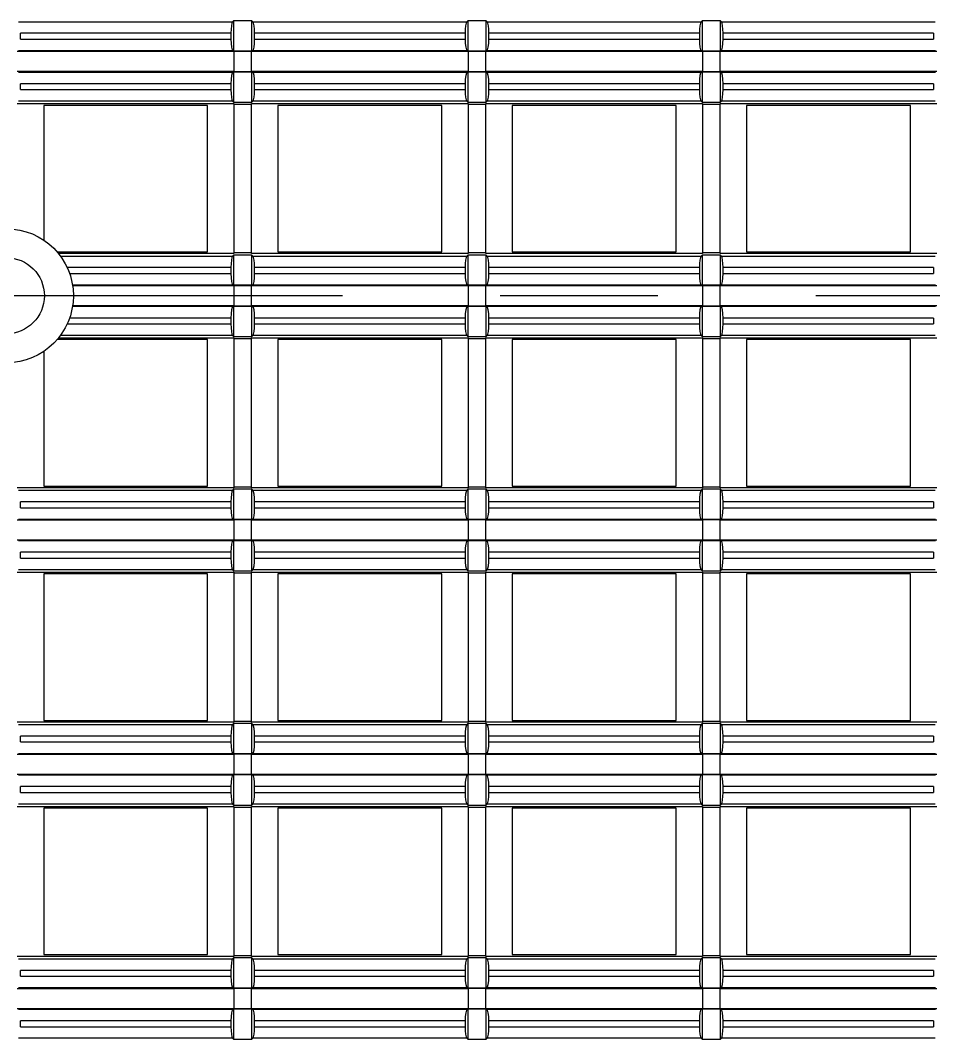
# Model space of a CAD drawing. Header units: inches. Extents: x 0 to 653, y 0 to 346.
# Drawn here: x 36.13 to 51.72, y 242.68 to 260.08 of the extents above; entities that cross this region are included whole.
import ezdxf

# ---------------------------------------------------------------- set-up
doc = ezdxf.new("R2010")
doc.units = ezdxf.units.IN
doc.header["$LTSCALE"] = 35.925693
doc.header["$MEASUREMENT"] = 0
doc.linetypes.add('CENTER', pattern=[0.6, 0.375, -0.075, 0.075, -0.075])
doc.layers.get('0').update_dxf_attribs({"linetype": 'CONTINUOUS'})
doc.layers.add('2', color=7, linetype='CONTINUOUS')
doc.layers.add('71', color=7, linetype='CONTINUOUS')

msp = doc.modelspace()

# ---------------------------------------------------------------- linework, layer by layer
at = {"color": 3, "linetype": 'Continuous'}
msp.add_circle((35.885, 255.381), 0.65, dxfattribs=at)
at = {"layer": '2', "color": 132, "linetype": 'Continuous', "true_color": 0x00cccc}
for p, q in [((36.096, 260.059), (39.749, 260.059)), ((39.773, 260.082), (39.749, 260.059)), ((39.773, 259.558), (39.773, 260.082)), ((39.773, 260.082), (40.073, 260.082)), ((40.073, 260.082), (40.073, 259.558)), ((40.096, 260.059), (40.073, 260.082)), ((40.096, 260.059), (43.749, 260.059)), ((43.773, 260.082), (43.749, 260.059)), ((43.773, 259.558), (43.773, 260.082)), ((43.773, 260.082), (44.073, 260.082)), ((44.073, 260.082), (44.073, 259.558)), ((44.096, 260.059), (44.073, 260.082)), ((44.096, 260.059), (47.749, 260.059)), ((47.773, 260.082), (47.749, 260.059)), ((47.773, 259.558), (47.773, 260.082)), ((47.773, 260.082), (48.073, 260.082)), ((48.073, 260.082), (48.073, 259.558)), ((48.096, 260.059), (48.073, 260.082)), ((48.096, 260.059), (51.749, 260.059)), ((36.125, 259.762), (36.125, 259.862)), ((39.72, 259.862), (36.125, 259.862)), ((39.72, 259.862), (39.72, 259.762)), ((40.125, 259.762), (40.125, 259.862)), ((43.72, 259.862), (40.125, 259.862)), ((43.72, 259.862), (43.72, 259.762)), ((44.125, 259.762), (44.125, 259.862)), ((47.72, 259.862), (44.125, 259.862)), ((47.72, 259.862), (47.72, 259.762)), ((48.125, 259.762), (48.125, 259.862)), ((51.72, 259.862), (48.125, 259.862)), ((51.72, 259.862), (51.72, 259.762)), ((36.125, 259.762), (39.72, 259.762)), ((40.125, 259.762), (43.72, 259.762)), ((44.125, 259.762), (47.72, 259.762)), ((48.125, 259.762), (51.72, 259.762)), ((36.073, 259.555), (39.773, 259.555)), ((39.754, 259.562), (36.091, 259.562)), ((39.754, 259.562), (39.773, 259.558)), ((40.073, 259.558), (39.773, 259.558)), ((39.773, 259.555), (39.773, 259.207)), ((40.073, 259.552), (39.773, 259.552)), ((40.073, 259.558), (40.091, 259.562)), ((40.073, 259.207), (40.073, 259.555)), ((40.073, 259.555), (43.773, 259.555)), ((43.754, 259.562), (40.091, 259.562)), ((43.754, 259.562), (43.773, 259.558)), ((44.073, 259.558), (43.773, 259.558)), ((43.773, 259.555), (43.773, 259.207)), ((44.073, 259.552), (43.773, 259.552)), ((44.073, 259.558), (44.091, 259.562)), ((44.073, 259.207), (44.073, 259.555)), ((44.073, 259.555), (47.773, 259.555)), ((47.754, 259.562), (44.091, 259.562)), ((47.754, 259.562), (47.773, 259.558)), ((48.073, 259.558), (47.773, 259.558)), ((47.773, 259.555), (47.773, 259.207)), ((48.073, 259.552), (47.773, 259.552)), ((48.073, 259.558), (48.091, 259.562)), ((48.073, 259.207), (48.073, 259.555)), ((48.073, 259.555), (51.773, 259.555)), ((51.754, 259.562), (48.091, 259.562)), ((39.773, 259.207), (36.073, 259.207)), ((36.091, 259.2), (39.754, 259.2)), ((39.773, 259.204), (39.754, 259.2)), ((39.773, 259.211), (40.073, 259.211)), ((39.773, 258.68), (39.773, 259.204)), ((39.773, 259.204), (40.073, 259.204)), ((43.773, 259.207), (40.073, 259.207)), ((40.073, 259.204), (40.073, 258.68)), ((40.091, 259.2), (40.073, 259.204)), ((40.091, 259.2), (43.754, 259.2)), ((43.773, 259.204), (43.754, 259.2)), ((43.773, 259.211), (44.073, 259.211)), ((43.773, 258.68), (43.773, 259.204)), ((43.773, 259.204), (44.073, 259.204)), ((47.773, 259.207), (44.073, 259.207)), ((44.073, 259.204), (44.073, 258.68)), ((44.091, 259.2), (44.073, 259.204)), ((44.091, 259.2), (47.754, 259.2)), ((47.773, 259.204), (47.754, 259.2)), ((47.773, 259.211), (48.073, 259.211)), ((47.773, 258.68), (47.773, 259.204)), ((47.773, 259.204), (48.073, 259.204)), ((51.773, 259.207), (48.073, 259.207)), ((48.073, 259.204), (48.073, 258.68)), ((48.091, 259.2), (48.073, 259.204)), ((48.091, 259.2), (51.754, 259.2)), ((36.125, 258.9), (36.125, 259)), ((39.72, 259), (36.125, 259)), ((39.72, 259), (39.72, 258.9)), ((40.125, 258.9), (40.125, 259)), ((43.72, 259), (40.125, 259)), ((43.72, 259), (43.72, 258.9)), ((44.125, 258.9), (44.125, 259)), ((47.72, 259), (44.125, 259)), ((47.72, 259), (47.72, 258.9)), ((48.125, 258.9), (48.125, 259)), ((51.72, 259), (48.125, 259)), ((51.72, 259), (51.72, 258.9)), ((36.125, 258.9), (39.72, 258.9)), ((40.125, 258.9), (43.72, 258.9)), ((44.125, 258.9), (47.72, 258.9)), ((48.125, 258.9), (51.72, 258.9)), ((36.073, 258.662), (39.773, 258.662)), ((39.749, 258.703), (36.096, 258.703)), ((36.523, 258.631), (36.523, 256.332)), ((39.323, 258.631), (36.523, 258.631)), ((39.323, 256.131), (39.323, 258.631)), ((39.749, 258.703), (39.773, 258.68)), ((40.073, 258.68), (39.773, 258.68)), ((39.773, 258.662), (39.773, 256.1)), ((40.073, 258.645), (39.773, 258.645)), ((40.073, 258.68), (40.096, 258.703)), ((40.073, 256.1), (40.073, 258.662)), ((40.073, 258.662), (43.773, 258.662)), ((43.749, 258.703), (40.096, 258.703)), ((40.523, 258.631), (40.523, 256.131)), ((43.323, 258.631), (40.523, 258.631)), ((43.323, 256.131), (43.323, 258.631)), ((43.749, 258.703), (43.773, 258.68)), ((44.073, 258.68), (43.773, 258.68)), ((43.773, 258.662), (43.773, 256.1)), ((44.073, 258.645), (43.773, 258.645)), ((44.073, 258.68), (44.096, 258.703)), ((44.073, 256.1), (44.073, 258.662)), ((44.073, 258.662), (47.773, 258.662)), ((47.749, 258.703), (44.096, 258.703)), ((44.523, 258.631), (44.523, 256.131)), ((47.323, 258.631), (44.523, 258.631)), ((47.323, 256.131), (47.323, 258.631)), ((47.749, 258.703), (47.773, 258.68)), ((48.073, 258.68), (47.773, 258.68)), ((47.773, 258.662), (47.773, 256.1)), ((48.073, 258.645), (47.773, 258.645)), ((48.073, 258.68), (48.096, 258.703)), ((48.073, 256.1), (48.073, 258.662)), ((48.073, 258.662), (51.773, 258.662)), ((51.749, 258.703), (48.096, 258.703)), ((48.523, 258.631), (48.523, 256.131)), ((51.323, 258.631), (48.523, 258.631)), ((51.323, 256.131), (51.323, 258.631)), ((36.751, 256.131), (39.323, 256.131)), ((39.773, 256.1), (36.777, 256.1)), ((36.808, 256.059), (39.749, 256.059)), ((39.773, 256.082), (39.749, 256.059)), ((39.773, 256.117), (40.073, 256.117)), ((39.773, 255.559), (39.773, 256.082)), ((39.773, 256.082), (40.073, 256.082)), ((43.773, 256.1), (40.073, 256.1)), ((40.073, 256.082), (40.073, 255.559)), ((40.096, 256.059), (40.073, 256.082)), ((40.096, 256.059), (43.749, 256.059)), ((40.523, 256.131), (43.323, 256.131)), ((43.773, 256.082), (43.749, 256.059)), ((43.773, 256.117), (44.073, 256.117)), ((43.773, 255.559), (43.773, 256.082)), ((43.773, 256.082), (44.073, 256.082)), ((47.773, 256.1), (44.073, 256.1)), ((44.073, 256.082), (44.073, 255.559)), ((44.096, 256.059), (44.073, 256.082)), ((44.096, 256.059), (47.749, 256.059)), ((44.523, 256.131), (47.323, 256.131)), ((47.773, 256.082), (47.749, 256.059)), ((47.773, 256.117), (48.073, 256.117)), ((47.773, 255.559), (47.773, 256.082)), ((47.773, 256.082), (48.073, 256.082)), ((51.773, 256.1), (48.073, 256.1)), ((48.073, 256.082), (48.073, 255.559)), ((48.096, 256.059), (48.073, 256.082)), ((48.096, 256.059), (51.749, 256.059)), ((48.523, 256.131), (51.323, 256.131)), ((39.72, 255.862), (36.925, 255.862)), ((39.72, 255.862), (39.72, 255.762)), ((40.125, 255.762), (40.125, 255.862)), ((43.72, 255.862), (40.125, 255.862)), ((43.72, 255.862), (43.72, 255.762)), ((44.125, 255.762), (44.125, 255.862)), ((47.72, 255.862), (44.125, 255.862)), ((47.72, 255.862), (47.72, 255.762)), ((48.125, 255.762), (48.125, 255.862)), ((51.72, 255.862), (48.125, 255.862)), ((51.72, 255.862), (51.72, 255.762)), ((36.965, 255.762), (39.72, 255.762)), ((40.125, 255.762), (43.72, 255.762)), ((44.125, 255.762), (47.72, 255.762)), ((48.125, 255.762), (51.72, 255.762)), ((39.754, 255.562), (37.016, 255.562)), ((37.017, 255.555), (39.773, 255.555)), ((39.754, 255.562), (39.773, 255.559)), ((40.073, 255.559), (39.773, 255.559)), ((39.773, 255.555), (39.773, 255.207)), ((40.073, 255.552), (39.773, 255.552)), ((40.073, 255.559), (40.091, 255.562)), ((40.073, 255.207), (40.073, 255.555)), ((40.073, 255.555), (43.773, 255.555)), ((43.754, 255.562), (40.091, 255.562)), ((43.754, 255.562), (43.773, 255.559)), ((44.073, 255.559), (43.773, 255.559)), ((43.773, 255.555), (43.773, 255.207)), ((44.073, 255.552), (43.773, 255.552)), ((44.073, 255.559), (44.091, 255.562)), ((44.073, 255.207), (44.073, 255.555)), ((44.073, 255.555), (47.773, 255.555)), ((47.754, 255.562), (44.091, 255.562)), ((47.754, 255.562), (47.773, 255.559)), ((48.073, 255.559), (47.773, 255.559)), ((47.773, 255.555), (47.773, 255.207)), ((48.073, 255.552), (47.773, 255.552)), ((48.073, 255.559), (48.091, 255.562)), ((48.073, 255.207), (48.073, 255.555)), ((48.073, 255.555), (51.773, 255.555)), ((51.754, 255.562), (48.091, 255.562)), ((37.016, 255.2), (39.754, 255.2)), ((39.773, 255.207), (37.017, 255.207)), ((39.773, 255.204), (39.754, 255.2)), ((39.773, 255.211), (40.073, 255.211)), ((39.773, 254.68), (39.773, 255.204)), ((39.773, 255.204), (40.073, 255.204)), ((43.773, 255.207), (40.073, 255.207)), ((40.073, 255.204), (40.073, 254.68)), ((40.091, 255.2), (40.073, 255.204)), ((40.091, 255.2), (43.754, 255.2)), ((43.773, 255.204), (43.754, 255.2)), ((43.773, 255.211), (44.073, 255.211)), ((43.773, 254.68), (43.773, 255.204)), ((43.773, 255.204), (44.073, 255.204)), ((47.773, 255.207), (44.073, 255.207)), ((44.073, 255.204), (44.073, 254.68)), ((44.091, 255.2), (44.073, 255.204)), ((44.091, 255.2), (47.754, 255.2)), ((47.773, 255.204), (47.754, 255.2)), ((47.773, 255.211), (48.073, 255.211)), ((47.773, 254.68), (47.773, 255.204)), ((47.773, 255.204), (48.073, 255.204)), ((51.773, 255.207), (48.073, 255.207)), ((48.073, 255.204), (48.073, 254.68)), ((48.091, 255.2), (48.073, 255.204)), ((48.091, 255.2), (51.754, 255.2)), ((39.72, 255), (36.965, 255)), ((39.72, 255), (39.72, 254.9)), ((40.125, 254.9), (40.125, 255)), ((43.72, 255), (40.125, 255)), ((43.72, 255), (43.72, 254.9)), ((44.125, 254.9), (44.125, 255)), ((47.72, 255), (44.125, 255)), ((47.72, 255), (47.72, 254.9)), ((48.125, 254.9), (48.125, 255)), ((51.72, 255), (48.125, 255)), ((51.72, 255), (51.72, 254.9)), ((36.925, 254.9), (39.72, 254.9)), ((40.125, 254.9), (43.72, 254.9)), ((44.125, 254.9), (47.72, 254.9)), ((48.125, 254.9), (51.72, 254.9)), ((39.323, 254.631), (36.751, 254.631)), ((36.777, 254.662), (39.773, 254.662)), ((39.749, 254.703), (36.808, 254.703)), ((39.323, 252.131), (39.323, 254.631)), ((39.749, 254.703), (39.773, 254.68)), ((40.073, 254.68), (39.773, 254.68)), ((39.773, 254.662), (39.773, 252.1)), ((40.073, 254.645), (39.773, 254.645)), ((40.073, 254.68), (40.096, 254.703)), ((40.073, 252.1), (40.073, 254.662)), ((40.073, 254.662), (43.773, 254.662)), ((43.749, 254.703), (40.096, 254.703)), ((40.523, 254.631), (40.523, 252.131)), ((43.323, 254.631), (40.523, 254.631)), ((43.323, 252.131), (43.323, 254.631)), ((43.749, 254.703), (43.773, 254.68)), ((44.073, 254.68), (43.773, 254.68)), ((43.773, 254.662), (43.773, 252.1)), ((44.073, 254.645), (43.773, 254.645)), ((44.073, 254.68), (44.096, 254.703)), ((44.073, 252.1), (44.073, 254.662)), ((44.073, 254.662), (47.773, 254.662)), ((47.749, 254.703), (44.096, 254.703)), ((44.523, 254.631), (44.523, 252.131)), ((47.323, 254.631), (44.523, 254.631)), ((47.323, 252.131), (47.323, 254.631)), ((47.749, 254.703), (47.773, 254.68)), ((48.073, 254.68), (47.773, 254.68)), ((47.773, 254.662), (47.773, 252.1)), ((48.073, 254.645), (47.773, 254.645)), ((48.073, 254.68), (48.096, 254.703)), ((48.073, 252.1), (48.073, 254.662)), ((48.073, 254.662), (51.773, 254.662)), ((51.749, 254.703), (48.096, 254.703)), ((48.523, 254.631), (48.523, 252.131)), ((51.323, 254.631), (48.523, 254.631)), ((51.323, 252.131), (51.323, 254.631)), ((36.523, 254.43), (36.523, 252.131)), ((39.773, 252.1), (36.073, 252.1)), ((36.096, 252.059), (39.749, 252.059)), ((36.523, 252.131), (39.323, 252.131)), ((39.773, 252.082), (39.749, 252.059)), ((39.773, 252.117), (40.073, 252.117)), ((39.773, 251.559), (39.773, 252.082)), ((39.773, 252.082), (40.073, 252.082)), ((43.773, 252.1), (40.073, 252.1)), ((40.073, 252.082), (40.073, 251.559)), ((40.096, 252.059), (40.073, 252.082)), ((40.096, 252.059), (43.749, 252.059)), ((40.523, 252.131), (43.323, 252.131)), ((43.773, 252.082), (43.749, 252.059)), ((43.773, 252.117), (44.073, 252.117)), ((43.773, 251.559), (43.773, 252.082)), ((43.773, 252.082), (44.073, 252.082)), ((47.773, 252.1), (44.073, 252.1)), ((44.073, 252.082), (44.073, 251.559)), ((44.096, 252.059), (44.073, 252.082)), ((44.096, 252.059), (47.749, 252.059)), ((44.523, 252.131), (47.323, 252.131)), ((47.773, 252.082), (47.749, 252.059)), ((47.773, 252.117), (48.073, 252.117)), ((47.773, 251.559), (47.773, 252.082)), ((47.773, 252.082), (48.073, 252.082)), ((51.773, 252.1), (48.073, 252.1)), ((48.073, 252.082), (48.073, 251.559)), ((48.096, 252.059), (48.073, 252.082)), ((48.096, 252.059), (51.749, 252.059)), ((48.523, 252.131), (51.323, 252.131)), ((36.125, 251.762), (36.125, 251.862)), ((39.72, 251.862), (36.125, 251.862)), ((39.72, 251.862), (39.72, 251.762)), ((40.125, 251.762), (40.125, 251.862)), ((43.72, 251.862), (40.125, 251.862)), ((43.72, 251.862), (43.72, 251.762)), ((44.125, 251.762), (44.125, 251.862)), ((47.72, 251.862), (44.125, 251.862)), ((47.72, 251.862), (47.72, 251.762)), ((48.125, 251.762), (48.125, 251.862)), ((51.72, 251.862), (48.125, 251.862)), ((51.72, 251.862), (51.72, 251.762)), ((36.125, 251.762), (39.72, 251.762)), ((40.125, 251.762), (43.72, 251.762)), ((44.125, 251.762), (47.72, 251.762)), ((48.125, 251.762), (51.72, 251.762)), ((36.073, 251.555), (39.773, 251.555)), ((39.754, 251.562), (36.091, 251.562)), ((39.754, 251.562), (39.773, 251.559)), ((40.073, 251.559), (39.773, 251.559)), ((39.773, 251.555), (39.773, 251.207)), ((40.073, 251.552), (39.773, 251.552)), ((40.073, 251.559), (40.091, 251.562)), ((40.073, 251.207), (40.073, 251.555)), ((40.073, 251.555), (43.773, 251.555)), ((43.754, 251.562), (40.091, 251.562)), ((43.754, 251.562), (43.773, 251.559)), ((44.073, 251.559), (43.773, 251.559)), ((43.773, 251.555), (43.773, 251.207)), ((44.073, 251.552), (43.773, 251.552)), ((44.073, 251.559), (44.091, 251.562)), ((44.073, 251.207), (44.073, 251.555)), ((44.073, 251.555), (47.773, 251.555)), ((47.754, 251.562), (44.091, 251.562)), ((47.754, 251.562), (47.773, 251.559)), ((48.073, 251.559), (47.773, 251.559)), ((47.773, 251.555), (47.773, 251.207)), ((48.073, 251.552), (47.773, 251.552)), ((48.073, 251.559), (48.091, 251.562)), ((48.073, 251.207), (48.073, 251.555)), ((48.073, 251.555), (51.773, 251.555)), ((51.754, 251.562), (48.091, 251.562)), ((39.773, 251.207), (36.073, 251.207)), ((36.091, 251.2), (39.754, 251.2)), ((39.773, 251.204), (39.754, 251.2)), ((39.773, 251.211), (40.073, 251.211)), ((39.773, 250.68), (39.773, 251.204)), ((39.773, 251.204), (40.073, 251.204)), ((43.773, 251.207), (40.073, 251.207)), ((40.073, 251.204), (40.073, 250.68)), ((40.091, 251.2), (40.073, 251.204)), ((40.091, 251.2), (43.754, 251.2)), ((43.773, 251.204), (43.754, 251.2)), ((43.773, 251.211), (44.073, 251.211)), ((43.773, 250.68), (43.773, 251.204)), ((43.773, 251.204), (44.073, 251.204)), ((47.773, 251.207), (44.073, 251.207)), ((44.073, 251.204), (44.073, 250.68)), ((44.091, 251.2), (44.073, 251.204)), ((44.091, 251.2), (47.754, 251.2)), ((47.773, 251.204), (47.754, 251.2)), ((47.773, 251.211), (48.073, 251.211)), ((47.773, 250.68), (47.773, 251.204)), ((47.773, 251.204), (48.073, 251.204)), ((51.773, 251.207), (48.073, 251.207)), ((48.073, 251.204), (48.073, 250.68)), ((48.091, 251.2), (48.073, 251.204)), ((48.091, 251.2), (51.754, 251.2)), ((36.125, 250.9), (36.125, 251)), ((39.72, 251), (36.125, 251)), ((39.72, 251), (39.72, 250.9)), ((40.125, 250.9), (40.125, 251)), ((43.72, 251), (40.125, 251)), ((43.72, 251), (43.72, 250.9)), ((44.125, 250.9), (44.125, 251)), ((47.72, 251), (44.125, 251)), ((47.72, 251), (47.72, 250.9)), ((48.125, 250.9), (48.125, 251)), ((51.72, 251), (48.125, 251)), ((51.72, 251), (51.72, 250.9)), ((36.125, 250.9), (39.72, 250.9)), ((40.125, 250.9), (43.72, 250.9)), ((44.125, 250.9), (47.72, 250.9)), ((48.125, 250.9), (51.72, 250.9)), ((36.073, 250.662), (39.773, 250.662)), ((39.749, 250.703), (36.096, 250.703)), ((36.523, 250.631), (36.523, 248.131)), ((39.323, 250.631), (36.523, 250.631)), ((39.323, 248.131), (39.323, 250.631)), ((39.749, 250.703), (39.773, 250.68)), ((40.073, 250.68), (39.773, 250.68)), ((39.773, 250.662), (39.773, 248.1)), ((40.073, 250.645), (39.773, 250.645)), ((40.073, 250.68), (40.096, 250.703)), ((40.073, 248.1), (40.073, 250.662)), ((40.073, 250.662), (43.773, 250.662)), ((43.749, 250.703), (40.096, 250.703)), ((40.523, 250.631), (40.523, 248.131)), ((43.323, 250.631), (40.523, 250.631)), ((43.323, 248.131), (43.323, 250.631)), ((43.749, 250.703), (43.773, 250.68)), ((44.073, 250.68), (43.773, 250.68)), ((43.773, 250.662), (43.773, 248.1)), ((44.073, 250.645), (43.773, 250.645)), ((44.073, 250.68), (44.096, 250.703)), ((44.073, 248.1), (44.073, 250.662)), ((44.073, 250.662), (47.773, 250.662)), ((47.749, 250.703), (44.096, 250.703)), ((44.523, 250.631), (44.523, 248.131)), ((47.323, 250.631), (44.523, 250.631)), ((47.323, 248.131), (47.323, 250.631)), ((47.749, 250.703), (47.773, 250.68)), ((48.073, 250.68), (47.773, 250.68)), ((47.773, 250.662), (47.773, 248.1)), ((48.073, 250.645), (47.773, 250.645)), ((48.073, 250.68), (48.096, 250.703)), ((48.073, 248.1), (48.073, 250.662)), ((48.073, 250.662), (51.773, 250.662)), ((51.749, 250.703), (48.096, 250.703)), ((48.523, 250.631), (48.523, 248.131)), ((51.323, 250.631), (48.523, 250.631)), ((51.323, 248.131), (51.323, 250.631)), ((39.773, 248.1), (36.073, 248.1)), ((36.096, 248.059), (39.749, 248.059)), ((36.523, 248.131), (39.323, 248.131)), ((39.773, 248.082), (39.749, 248.059)), ((39.773, 248.118), (40.073, 248.118)), ((39.773, 247.559), (39.773, 248.082)), ((39.773, 248.082), (40.073, 248.082)), ((43.773, 248.1), (40.073, 248.1)), ((40.073, 248.082), (40.073, 247.559)), ((40.096, 248.059), (40.073, 248.082)), ((40.096, 248.059), (43.749, 248.059)), ((40.523, 248.131), (43.323, 248.131)), ((43.773, 248.082), (43.749, 248.059)), ((43.773, 248.118), (44.073, 248.118)), ((43.773, 247.559), (43.773, 248.082)), ((43.773, 248.082), (44.073, 248.082)), ((47.773, 248.1), (44.073, 248.1)), ((44.073, 248.082), (44.073, 247.559)), ((44.096, 248.059), (44.073, 248.082)), ((44.096, 248.059), (47.749, 248.059)), ((44.523, 248.131), (47.323, 248.131)), ((47.773, 248.082), (47.749, 248.059)), ((47.773, 248.118), (48.073, 248.118)), ((47.773, 247.559), (47.773, 248.082)), ((47.773, 248.082), (48.073, 248.082)), ((51.773, 248.1), (48.073, 248.1)), ((48.073, 248.082), (48.073, 247.559)), ((48.096, 248.059), (48.073, 248.082)), ((48.096, 248.059), (51.749, 248.059)), ((48.523, 248.131), (51.323, 248.131)), ((36.125, 247.762), (36.125, 247.862)), ((39.72, 247.862), (36.125, 247.862)), ((39.72, 247.862), (39.72, 247.762)), ((40.125, 247.762), (40.125, 247.862)), ((43.72, 247.862), (40.125, 247.862)), ((43.72, 247.862), (43.72, 247.762)), ((44.125, 247.762), (44.125, 247.862)), ((47.72, 247.862), (44.125, 247.862)), ((47.72, 247.862), (47.72, 247.762)), ((48.125, 247.762), (48.125, 247.862)), ((51.72, 247.862), (48.125, 247.862)), ((51.72, 247.862), (51.72, 247.762)), ((36.125, 247.762), (39.72, 247.762)), ((40.125, 247.762), (43.72, 247.762)), ((44.125, 247.762), (47.72, 247.762)), ((48.125, 247.762), (51.72, 247.762)), ((36.073, 247.555), (39.773, 247.555)), ((39.754, 247.562), (36.091, 247.562)), ((39.754, 247.562), (39.773, 247.559)), ((40.073, 247.559), (39.773, 247.559)), ((39.773, 247.555), (39.773, 247.207)), ((40.073, 247.552), (39.773, 247.552)), ((40.073, 247.559), (40.091, 247.562)), ((40.073, 247.207), (40.073, 247.555)), ((40.073, 247.555), (43.773, 247.555)), ((43.754, 247.562), (40.091, 247.562)), ((43.754, 247.562), (43.773, 247.559)), ((44.073, 247.559), (43.773, 247.559)), ((43.773, 247.555), (43.773, 247.207)), ((44.073, 247.552), (43.773, 247.552)), ((44.073, 247.559), (44.091, 247.562)), ((44.073, 247.207), (44.073, 247.555)), ((44.073, 247.555), (47.773, 247.555)), ((47.754, 247.562), (44.091, 247.562)), ((47.754, 247.562), (47.773, 247.559)), ((48.073, 247.559), (47.773, 247.559)), ((47.773, 247.555), (47.773, 247.207)), ((48.073, 247.552), (47.773, 247.552)), ((48.073, 247.559), (48.091, 247.562)), ((48.073, 247.207), (48.073, 247.555)), ((48.073, 247.555), (51.773, 247.555)), ((51.754, 247.562), (48.091, 247.562)), ((39.773, 247.207), (36.073, 247.207)), ((36.091, 247.2), (39.754, 247.2)), ((39.773, 247.204), (39.754, 247.2)), ((39.773, 247.211), (40.073, 247.211)), ((39.773, 246.68), (39.773, 247.204)), ((39.773, 247.204), (40.073, 247.204)), ((43.773, 247.207), (40.073, 247.207)), ((40.073, 247.204), (40.073, 246.68)), ((40.091, 247.2), (40.073, 247.204)), ((40.091, 247.2), (43.754, 247.2)), ((43.773, 247.204), (43.754, 247.2)), ((43.773, 247.211), (44.073, 247.211)), ((43.773, 246.68), (43.773, 247.204)), ((43.773, 247.204), (44.073, 247.204)), ((47.773, 247.207), (44.073, 247.207)), ((44.073, 247.204), (44.073, 246.68)), ((44.091, 247.2), (44.073, 247.204)), ((44.091, 247.2), (47.754, 247.2)), ((47.773, 247.204), (47.754, 247.2)), ((47.773, 247.211), (48.073, 247.211)), ((47.773, 246.68), (47.773, 247.204)), ((47.773, 247.204), (48.073, 247.204)), ((51.773, 247.207), (48.073, 247.207)), ((48.073, 247.204), (48.073, 246.68)), ((48.091, 247.2), (48.073, 247.204)), ((48.091, 247.2), (51.754, 247.2)), ((36.125, 246.9), (36.125, 247)), ((39.72, 247), (36.125, 247)), ((39.72, 247), (39.72, 246.9)), ((40.125, 246.9), (40.125, 247)), ((43.72, 247), (40.125, 247)), ((43.72, 247), (43.72, 246.9)), ((44.125, 246.9), (44.125, 247)), ((47.72, 247), (44.125, 247)), ((47.72, 247), (47.72, 246.9)), ((48.125, 246.9), (48.125, 247)), ((51.72, 247), (48.125, 247)), ((51.72, 247), (51.72, 246.9)), ((36.125, 246.9), (39.72, 246.9)), ((40.125, 246.9), (43.72, 246.9)), ((44.125, 246.9), (47.72, 246.9)), ((48.125, 246.9), (51.72, 246.9)), ((36.073, 246.663), (39.773, 246.663)), ((39.749, 246.703), (36.096, 246.703)), ((36.523, 246.631), (36.523, 244.131)), ((39.323, 246.631), (36.523, 246.631)), ((39.323, 244.131), (39.323, 246.631)), ((39.749, 246.703), (39.773, 246.68)), ((40.073, 246.68), (39.773, 246.68)), ((39.773, 246.663), (39.773, 244.1)), ((40.073, 246.645), (39.773, 246.645)), ((40.073, 246.68), (40.096, 246.703)), ((40.073, 244.1), (40.073, 246.663)), ((40.073, 246.663), (43.773, 246.663)), ((43.749, 246.703), (40.096, 246.703)), ((40.523, 246.631), (40.523, 244.131)), ((43.323, 246.631), (40.523, 246.631)), ((43.323, 244.131), (43.323, 246.631)), ((43.749, 246.703), (43.773, 246.68)), ((44.073, 246.68), (43.773, 246.68)), ((43.773, 246.663), (43.773, 244.1)), ((44.073, 246.645), (43.773, 246.645)), ((44.073, 246.68), (44.096, 246.703)), ((44.073, 244.1), (44.073, 246.663)), ((44.073, 246.663), (47.773, 246.663)), ((47.749, 246.703), (44.096, 246.703)), ((44.523, 246.631), (44.523, 244.131)), ((47.323, 246.631), (44.523, 246.631)), ((47.323, 244.131), (47.323, 246.631)), ((47.749, 246.703), (47.773, 246.68)), ((48.073, 246.68), (47.773, 246.68)), ((47.773, 246.663), (47.773, 244.1)), ((48.073, 246.645), (47.773, 246.645)), ((48.073, 246.68), (48.096, 246.703)), ((48.073, 244.1), (48.073, 246.663)), ((48.073, 246.663), (51.773, 246.663)), ((51.749, 246.703), (48.096, 246.703)), ((48.523, 246.631), (48.523, 244.131)), ((51.323, 246.631), (48.523, 246.631)), ((51.323, 244.131), (51.323, 246.631)), ((39.773, 244.1), (36.073, 244.1)), ((36.096, 244.059), (39.749, 244.059)), ((36.523, 244.131), (39.323, 244.131)), ((39.773, 244.082), (39.749, 244.059)), ((39.773, 244.118), (40.073, 244.118)), ((39.773, 243.559), (39.773, 244.082)), ((39.773, 244.082), (40.073, 244.082)), ((43.773, 244.1), (40.073, 244.1)), ((40.073, 244.082), (40.073, 243.559)), ((40.096, 244.059), (40.073, 244.082)), ((40.096, 244.059), (43.749, 244.059)), ((40.523, 244.131), (43.323, 244.131)), ((43.773, 244.082), (43.749, 244.059)), ((43.773, 244.118), (44.073, 244.118)), ((43.773, 243.559), (43.773, 244.082)), ((43.773, 244.082), (44.073, 244.082)), ((47.773, 244.1), (44.073, 244.1)), ((44.073, 244.082), (44.073, 243.559)), ((44.096, 244.059), (44.073, 244.082)), ((44.096, 244.059), (47.749, 244.059)), ((44.523, 244.131), (47.323, 244.131)), ((47.773, 244.082), (47.749, 244.059)), ((47.773, 244.118), (48.073, 244.118)), ((47.773, 243.559), (47.773, 244.082)), ((47.773, 244.082), (48.073, 244.082)), ((51.773, 244.1), (48.073, 244.1)), ((48.073, 244.082), (48.073, 243.559)), ((48.096, 244.059), (48.073, 244.082)), ((48.096, 244.059), (51.749, 244.059)), ((48.523, 244.131), (51.323, 244.131)), ((36.125, 243.762), (36.125, 243.862)), ((39.72, 243.862), (36.125, 243.862)), ((39.72, 243.862), (39.72, 243.762)), ((40.125, 243.762), (40.125, 243.862)), ((43.72, 243.862), (40.125, 243.862)), ((43.72, 243.862), (43.72, 243.762)), ((44.125, 243.762), (44.125, 243.862)), ((47.72, 243.862), (44.125, 243.862)), ((47.72, 243.862), (47.72, 243.762)), ((48.125, 243.762), (48.125, 243.862)), ((51.72, 243.862), (48.125, 243.862)), ((51.72, 243.862), (51.72, 243.762)), ((36.125, 243.762), (39.72, 243.762)), ((40.125, 243.762), (43.72, 243.762)), ((44.125, 243.762), (47.72, 243.762)), ((48.125, 243.762), (51.72, 243.762)), ((36.073, 243.555), (39.773, 243.555)), ((39.754, 243.562), (36.091, 243.562)), ((39.754, 243.562), (39.773, 243.559)), ((40.073, 243.559), (39.773, 243.559)), ((39.773, 243.555), (39.773, 243.207)), ((40.073, 243.552), (39.773, 243.552)), ((40.073, 243.559), (40.091, 243.562)), ((40.073, 243.207), (40.073, 243.555)), ((40.073, 243.555), (43.773, 243.555)), ((43.754, 243.562), (40.091, 243.562)), ((43.754, 243.562), (43.773, 243.559)), ((44.073, 243.559), (43.773, 243.559)), ((43.773, 243.555), (43.773, 243.207)), ((44.073, 243.552), (43.773, 243.552)), ((44.073, 243.559), (44.091, 243.562)), ((44.073, 243.207), (44.073, 243.555)), ((44.073, 243.555), (47.773, 243.555)), ((47.754, 243.562), (44.091, 243.562)), ((47.754, 243.562), (47.773, 243.559)), ((48.073, 243.559), (47.773, 243.559)), ((47.773, 243.555), (47.773, 243.207)), ((48.073, 243.552), (47.773, 243.552)), ((48.073, 243.559), (48.091, 243.562)), ((48.073, 243.207), (48.073, 243.555)), ((48.073, 243.555), (51.773, 243.555)), ((51.754, 243.562), (48.091, 243.562)), ((39.773, 243.207), (36.073, 243.207)), ((36.091, 243.2), (39.754, 243.2)), ((39.773, 243.204), (39.754, 243.2)), ((39.773, 243.211), (40.073, 243.211)), ((39.773, 242.68), (39.773, 243.204)), ((39.773, 243.204), (40.073, 243.204)), ((43.773, 243.207), (40.073, 243.207)), ((40.073, 243.204), (40.073, 242.68)), ((40.091, 243.2), (40.073, 243.204)), ((40.091, 243.2), (43.754, 243.2)), ((43.773, 243.204), (43.754, 243.2)), ((43.773, 243.211), (44.073, 243.211)), ((43.773, 242.68), (43.773, 243.204)), ((43.773, 243.204), (44.073, 243.204)), ((47.773, 243.207), (44.073, 243.207)), ((44.073, 243.204), (44.073, 242.68)), ((44.091, 243.2), (44.073, 243.204)), ((44.091, 243.2), (47.754, 243.2)), ((47.773, 243.204), (47.754, 243.2)), ((47.773, 243.211), (48.073, 243.211)), ((47.773, 242.68), (47.773, 243.204)), ((47.773, 243.204), (48.073, 243.204)), ((51.773, 243.207), (48.073, 243.207)), ((48.073, 243.204), (48.073, 242.68)), ((48.091, 243.2), (48.073, 243.204)), ((48.091, 243.2), (51.754, 243.2)), ((36.125, 242.901), (36.125, 243)), ((39.72, 243), (36.125, 243)), ((39.72, 243), (39.72, 242.901)), ((40.125, 242.901), (40.125, 243)), ((43.72, 243), (40.125, 243)), ((43.72, 243), (43.72, 242.901)), ((44.125, 242.901), (44.125, 243)), ((47.72, 243), (44.125, 243)), ((47.72, 243), (47.72, 242.901)), ((48.125, 242.901), (48.125, 243)), ((51.72, 243), (48.125, 243)), ((51.72, 243), (51.72, 242.901)), ((36.125, 242.901), (39.72, 242.901)), ((40.125, 242.901), (43.72, 242.901)), ((44.125, 242.901), (47.72, 242.901)), ((48.125, 242.901), (51.72, 242.901)), ((39.749, 242.704), (36.096, 242.704)), ((39.749, 242.704), (39.773, 242.68)), ((40.073, 242.68), (39.773, 242.68)), ((40.073, 242.68), (40.096, 242.704)), ((43.749, 242.704), (40.096, 242.704)), ((43.749, 242.704), (43.773, 242.68)), ((44.073, 242.68), (43.773, 242.68)), ((44.073, 242.68), (44.096, 242.704)), ((47.749, 242.704), (44.096, 242.704)), ((47.749, 242.704), (47.773, 242.68)), ((48.073, 242.68), (47.773, 242.68)), ((48.073, 242.68), (48.096, 242.704)), ((51.749, 242.704), (48.096, 242.704))]:
    msp.add_line(p, q, dxfattribs=at)
at = {"layer": '2', "color": 1, "linetype": 'CENTER'}
msp.add_line((127.845, 255.381), (0, 255.381), dxfattribs=at)
at = {"layer": '2', "color": 132, "linetype": 'Continuous', "true_color": 0x00cccc}
for centre, start_param, end_param in [((39.756, 259.862), 0.174533, 1.570796), ((40.09, 259.862), -1.570796, -0.174533), ((43.756, 259.862), 0.174533, 1.570796), ((44.09, 259.862), -1.570796, -0.174533), ((47.755, 259.862), 0.174533, 1.570796), ((48.09, 259.862), -1.570796, -0.174533), ((39.756, 259.762), 1.570796, 3.106686), ((40.09, 259.762), -3.106686, -1.570796), ((43.756, 259.762), -4.712389, -3.176499), ((44.09, 259.762), -3.106686, -1.570796), ((47.755, 259.762), 1.570796, 3.106686), ((48.09, 259.762), -3.106686, -1.570796), ((39.756, 259), 0.034907, 1.570796), ((40.09, 259), -1.570796, -0.034907), ((43.756, 259), 0.034907, 1.570796), ((44.09, 259), -1.570796, -0.034907), ((47.755, 259), 0.034907, 1.570796), ((48.09, 259), -1.570796, -0.034907), ((39.756, 258.9), 1.570796, 2.96706), ((40.09, 258.9), -2.96706, -1.570796), ((43.756, 258.9), 1.570796, 2.96706), ((44.09, 258.9), -2.96706, -1.570796), ((47.755, 258.9), 1.570796, 2.96706), ((48.09, 258.9), -2.96706, -1.570796), ((39.756, 255.862), 0.174533, 1.570796), ((40.09, 255.862), -1.570796, -0.174533), ((43.756, 255.862), 0.174533, 1.570796), ((44.09, 255.862), -1.570796, -0.174533), ((47.755, 255.862), 0.174533, 1.570796), ((48.09, 255.862), -1.570796, -0.174533), ((39.756, 255.762), 1.570796, 3.106686), ((40.09, 255.762), -3.106686, -1.570796), ((43.756, 255.762), -4.712389, -3.176499), ((44.09, 255.762), -3.106686, -1.570796), ((47.755, 255.762), 1.570796, 3.106686), ((48.09, 255.762), -3.106686, -1.570796), ((39.756, 255), 0.034907, 1.570796), ((40.09, 255), -1.570796, -0.034907), ((43.756, 255), 0.034907, 1.570796), ((44.09, 255), -1.570796, -0.034907), ((47.755, 255), 0.034907, 1.570796), ((48.09, 255), -1.570796, -0.034907), ((39.756, 254.9), 1.570796, 2.96706), ((40.09, 254.9), -2.96706, -1.570796), ((43.756, 254.9), 1.570796, 2.96706), ((44.09, 254.9), -2.96706, -1.570796), ((47.755, 254.9), 1.570796, 2.96706), ((48.09, 254.9), -2.96706, -1.570796), ((39.756, 251.862), 0.174533, 1.570796), ((40.09, 251.862), -1.570796, -0.174533), ((43.756, 251.862), 0.174533, 1.570796), ((44.09, 251.862), -1.570796, -0.174533), ((47.755, 251.862), 0.174533, 1.570796), ((48.09, 251.862), -1.570796, -0.174533), ((39.756, 251.762), 1.570796, 3.106686), ((40.09, 251.762), -3.106686, -1.570796), ((43.756, 251.762), -4.712389, -3.176499), ((44.09, 251.762), -3.106686, -1.570796), ((47.755, 251.762), 1.570796, 3.106686), ((48.09, 251.762), -3.106686, -1.570796), ((39.756, 251), 0.034907, 1.570796), ((40.09, 251), -1.570796, -0.034907), ((43.756, 251), 0.034907, 1.570796), ((44.09, 251), -1.570796, -0.034907), ((47.755, 251), 0.034907, 1.570796), ((48.09, 251), -1.570796, -0.034907), ((39.756, 250.9), 1.570796, 2.96706), ((40.09, 250.9), -2.96706, -1.570796), ((43.756, 250.9), 1.570796, 2.96706), ((44.09, 250.9), -2.96706, -1.570796), ((47.755, 250.9), 1.570796, 2.96706), ((48.09, 250.9), -2.96706, -1.570796), ((39.756, 247.862), 0.174533, 1.570796), ((40.09, 247.862), -1.570796, -0.174533), ((43.756, 247.862), 0.174533, 1.570796), ((44.09, 247.862), -1.570796, -0.174533), ((47.755, 247.862), 0.174533, 1.570796), ((48.09, 247.862), -1.570796, -0.174533), ((39.756, 247.762), 1.570796, 3.106686), ((40.09, 247.762), -3.106686, -1.570796), ((43.756, 247.762), -4.712389, -3.176499), ((44.09, 247.762), -3.106686, -1.570796), ((47.755, 247.762), 1.570796, 3.106686), ((48.09, 247.762), -3.106686, -1.570796), ((39.756, 247), 0.034907, 1.570796), ((40.09, 247), -1.570796, -0.034907), ((43.756, 247), 0.034907, 1.570796), ((44.09, 247), -1.570796, -0.034907), ((47.755, 247), 0.034907, 1.570796), ((48.09, 247), -1.570796, -0.034907), ((39.756, 246.9), 1.570796, 2.96706), ((40.09, 246.9), -2.96706, -1.570796), ((43.756, 246.9), 1.570796, 2.96706), ((44.09, 246.9), -2.96706, -1.570796), ((47.755, 246.9), 1.570796, 2.96706), ((48.09, 246.9), -2.96706, -1.570796), ((39.756, 243.862), 0.174533, 1.570796), ((40.09, 243.862), -1.570796, -0.174533), ((43.756, 243.862), 0.174533, 1.570796), ((44.09, 243.862), -1.570796, -0.174533), ((47.755, 243.862), 0.174533, 1.570796), ((48.09, 243.862), -1.570796, -0.174533), ((39.756, 243.762), 1.570796, 3.106686), ((40.09, 243.762), -3.106686, -1.570796), ((43.756, 243.762), 1.570796, 3.106686), ((44.09, 243.762), -3.106686, -1.570796), ((47.755, 243.762), 1.570796, 3.106686), ((48.09, 243.762), -3.106686, -1.570796), ((39.756, 243), 0.034907, 1.570796), ((40.09, 243), -1.570796, -0.034907), ((43.756, 243), 0.034907, 1.570796), ((44.09, 243), -1.570796, -0.034907), ((47.755, 243), 0.034907, 1.570796), ((48.09, 243), -1.570796, -0.034907), ((39.756, 242.901), 1.570796, 2.96706), ((40.09, 242.901), -2.96706, -1.570796), ((43.756, 242.901), 1.570796, 2.96706), ((44.09, 242.901), -2.96706, -1.570796), ((47.755, 242.901), 1.570796, 2.96706), ((48.09, 242.901), -2.96706, -1.570796)]:
    msp.add_ellipse(centre, major_axis=(0, 0.2), ratio=0.176327, start_param=start_param, end_param=end_param, dxfattribs=at)
at = {"layer": '71', "color": 3, "linetype": 'Continuous'}
msp.add_circle((35.885, 255.381), 1.145, dxfattribs=at)

doc.saveas('drawing.dxf')
